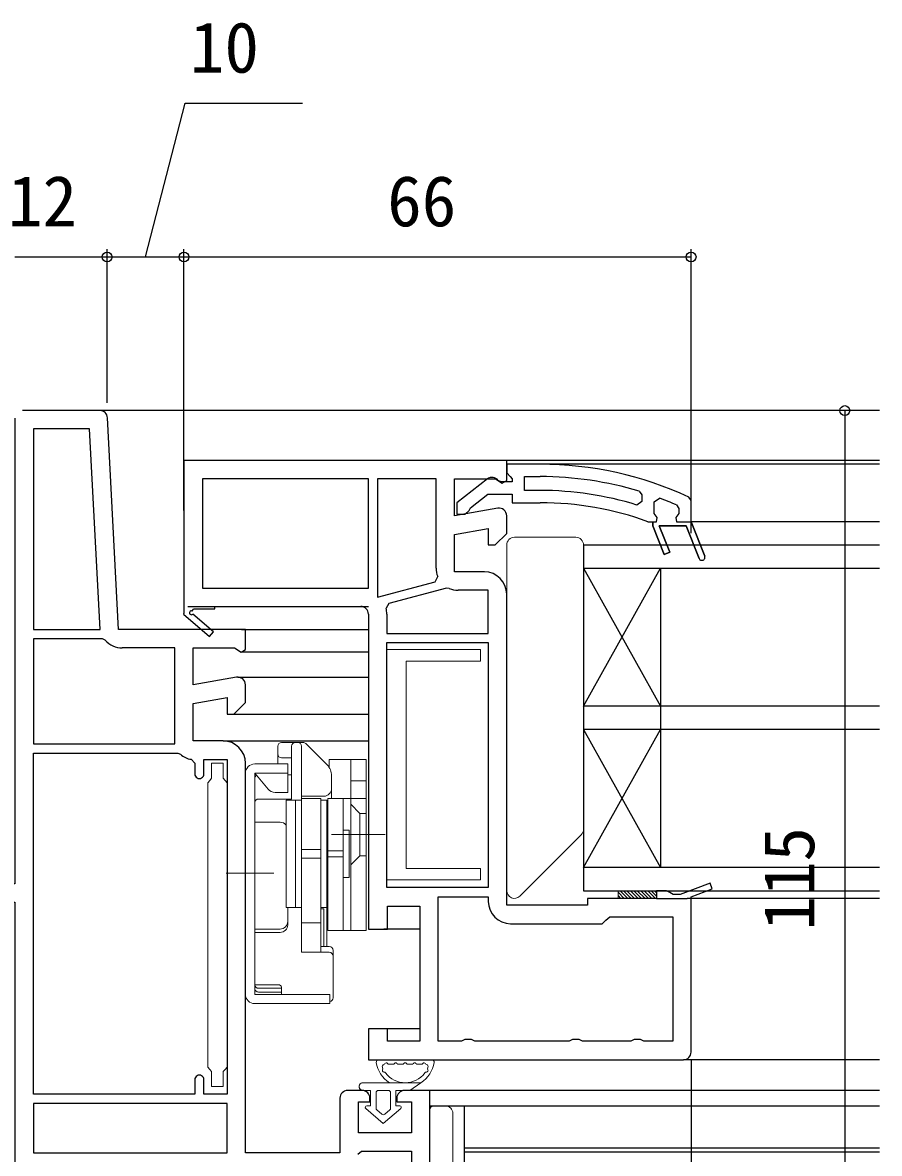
# Model space of a CAD drawing. Units: millimetres, scale not verified. Extents: x -525 to 525, y -783 to 779.
# Drawn here: x 96.2 to 207.7, y -507.6 to -360.4 of the extents above; entities that cross this region are included whole.
import ezdxf
from ezdxf.enums import TextEntityAlignment as Align

# ---------------------------------------------------------------- set-up
doc = ezdxf.new("R2010")
doc.units = ezdxf.units.MM
doc.header["$LTSCALE"] = 4
for name, color, linetype in [('0-3_YKK_11', 7, 'Continuous'), ('0-4_YKK_12', 2, 'Continuous'), ('0-7_YKK_D', 6, 'Continuous')]:
    doc.layers.add(name, color=color, linetype=linetype)
doc.layers.add('0-5_YKK_13', color=4, linetype='Continuous', lineweight=18)
doc.styles.add('ＭＳ ゴシック', font='')
doc.styles.get('ＭＳ ゴシック').set_extended_font_data('MS Gothic')

msp = doc.modelspace()

# ---------------------------------------------------------------- linework, layer by layer
at = {"layer": '0-3_YKK_11'}
for p, q in [((106.292, -410.889), (96.241, -410.889)), ((117.741, -436.388), (121.241, -436.388)), ((143.641, -437.388), (143.641, -439.888)), ((178.741, -474.388), (182.741, -474.388)), ((140.441, -499.389), (138.541, -499.389))]:
    msp.add_line(p, q, dxfattribs=at)
for points in [[(95.241, -411.889), (95.241, -472.489), (67.241, -472.489), (67.241, -475.889), (69.141, -475.889), (69.641, -475.389), (70.141, -474.889), (95.241, -474.889), (95.241, -525.889), (96.741, -525.889), (96.741, -538.389), (95.241, -538.389), (95.241, -540.889), (99.241, -540.889), (99.241, -525.889), (151.241, -525.889), (151.241, -524.089), (149.241, -524.089), (149.241, -499.389), (145.941, -499.389)], [(124.067, -445.604), (118.441, -446.596), (118.441, -441.789), (123.797, -441.789), (124.665, -442.331), (125.241, -442.012), (125.241, -439.389), (108.734, -439.389), (107.29, -411.836)], [(159.241, -417.388), (117.241, -417.388), (117.241, -437.254), (117.163, -437.388), (120.582, -440.293), (121.1, -439.683), (118.38, -437.372)], [(158.067, -423.603), (152.441, -424.596), (152.441, -419.788), (157.797, -419.788), (158.665, -420.33), (159.241, -420.011), (159.241, -417.388)], [(163.608, -417.885), (159.241, -417.885), (159.241, -418.985), (159.678, -419.481), (159.941, -419.778), (159.941, -420.185), (158.541, -420.185), (158.141, -419.985)], [(163.608, -421.285), (161.541, -421.285), (161.541, -419.485), (163.608, -419.485)], [(142.441, -419.788), (142.441, -435.167), (149.925, -433.162), (150.258, -432.489)], [(150.041, -431.388), (150.041, -419.788), (142.441, -419.788)], [(156.724, -419.798), (152.741, -422.91), (152.741, -424.385), (153.842, -424.385), (154.341, -423.909), (154.533, -423.54), (156.779, -421.785), (159.941, -421.785), (159.941, -422.885), (163.608, -422.885)], [(176.486, -421.393), (176.841, -421.872), (176.841, -422.708), (176.193, -423.186)], [(184.269, -430.133), (182.579, -425.885), (179.102, -425.885), (180.476, -429.337), (179.732, -429.633), (178.241, -425.885), (178.241, -425.385), (178.741, -425.385), (178.816, -424.794), (178.441, -424.31), (178.441, -424.285), (178.441, -422.749), (179.115, -422.281)], [(181.34, -423.179), (181.641, -423.638), (181.641, -424.31), (181.266, -424.794), (181.341, -425.385), (183.241, -425.385), (185.012, -429.837), (183.241, -425.385), (183.241, -422.603), (182.951, -422.149)], [(156.341, -431.888), (152.441, -431.888), (152.441, -427.033), (156.841, -426.257), (156.841, -428.388), (157.741, -428.388), (159.241, -426.888), (159.241, -424.588)], [(177.623, -425.355), (177.794, -425.385), (178.241, -425.385), (178.241, -425.885), (179.732, -429.633), (180.476, -429.337), (179.102, -425.885), (182.579, -425.885), (184.269, -430.133)], [(151.75, -434.032), (151.415, -434.005), (143.909, -436.016), (143.551, -436.613)], [(143.641, -439.888), (156.841, -439.888), (156.841, -434.288), (152.941, -434.288)], [(183.241, -494.388), (183.241, -474.199), (185.982, -473.162), (185.699, -472.414), (181.801, -473.888), (180.907, -473.888), (180.474, -473.638), (180.041, -473.388), (178.741, -473.388), (178.741, -474.388), (169.741, -474.388), (169.741, -475.288), (159.241, -475.288), (159.241, -434.788)], [(118.315, -436.994), (118.491, -436.688), (121.241, -436.688), (121.241, -436.388), (140.241, -436.388)], [(141.241, -437.388), (141.241, -478.388), (143.741, -478.388), (143.741, -475.388), (147.941, -475.388), (147.941, -492.988), (143.741, -492.988), (143.741, -491.388), (141.241, -491.388), (141.241, -495.388), (182.241, -495.388)], [(106.998, -440.765), (106.617, -440.589), (97.641, -440.589), (97.641, -454.289)], [(97.641, -454.289), (116.041, -454.289), (116.041, -441.789), (109.209, -441.789)], [(122.341, -453.889), (118.441, -453.889), (118.441, -449.033), (122.841, -448.257), (122.841, -450.389), (123.741, -450.389), (125.241, -448.889), (125.241, -446.589)], [(97.641, -499.889), (97.641, -455.489), (116.441, -455.489), (116.786, -455.627)], [(118.192, -456.276), (118.641, -456.773), (118.641, -458.189)], [(119.841, -458.189), (119.841, -456.289), (122.841, -456.289), (122.841, -499.889), (119.841, -499.889), (119.841, -497.989)], [(137.541, -500.389), (137.541, -507.489), (125.241, -507.489), (125.241, -456.789)], [(150.341, -492.988), (150.341, -474.188), (156.841, -474.188), (156.841, -474.788)], [(159.741, -477.688), (171.646, -477.688), (172.143, -477.238), (172.641, -476.788), (180.841, -476.788), (180.841, -492.988), (177.107, -492.988), (176.674, -492.738), (175.808, -492.738), (175.375, -492.988), (169.107, -492.988), (168.674, -492.738), (167.808, -492.738), (167.375, -492.988), (155.107, -492.988), (154.674, -492.738), (153.808, -492.738), (153.375, -492.988), (150.341, -492.988)], [(118.641, -497.989), (118.641, -499.889), (97.641, -499.889)], [(144.941, -500.389), (144.941, -500.889), (146.841, -500.889), (146.841, -504.889), (139.941, -504.889), (139.941, -500.889), (141.441, -500.889), (141.441, -500.389)], [(139.859, -507.671), (140.345, -507.289), (146.841, -507.289), (146.841, -523.489)]]:
    msp.add_lwpolyline(points, dxfattribs=at)
for points in [[(106.331, -439.389), (104.963, -413.289), (97.641, -413.289), (97.641, -439.389)], [(119.641, -433.988), (141.241, -433.988), (141.241, -419.788), (119.641, -419.788)], [(156.841, -441.088), (156.841, -472.988), (143.641, -472.988), (143.641, -441.088)], [(97.641, -507.489), (122.841, -507.489), (122.841, -501.089), (97.641, -501.089)]]:
    msp.add_lwpolyline(points, close=True, dxfattribs=at)
for centre, radius, start, end in [((106.292, -411.889), 1, 3.00003, 90), ((163.608, -463.885), 46, 65.13402, 89.99999), ((163.608, -463.885), 44.4, 73.13981, 90.00001), ((157.341, -420.585), 1, 36.86989, 128.08672), ((163.608, -463.885), 42.6, 72.81723, 90.00001), ((163.608, -463.884), 44.4, 66.46078, 69.55779), ((158.241, -424.588), 1, 0.00002, 100.00001), ((163.608, -463.885), 41, 70.01112, 90.00001), ((184.641, -429.985), 0.4, 201.69939, 21.69941), ((184.641, -429.985), 0.4, 201.69939, 21.69941), ((152.941, -431.388), 2.9, 180.00001, 202.31385), ((156.341, -434.788), 2.9, 0.00001, 89.99999), ((152.941, -431.388), 2.9, 245.74737, 270.00004), ((118.19, -437.211), 0.25, 60, 319.64299), ((140.241, -437.388), 1, 0.00001, 89.99999), ((140.241, -437.388), 3.4, 0.00002, 13.17387), ((109.209, -438.889), 2.9, 220.32022, 270.00001), ((124.241, -446.589), 1, 360, 99.99998), ((122.341, -456.789), 2.9, 0.00001, 89.99999), ((118.441, -453.889), 2.4, 226.39716, 264.0622), ((119.241, -458.189), 0.6, 179.99999, 0.00001), ((159.741, -474.788), 2.9, 180.00001, 269.99999), ((182.241, -494.388), 1, 270.00001, 359.99999), ((119.241, -497.989), 0.6, 359.99999, 180.00001), ((138.541, -500.389), 1, 90.00001, 179.99999), ((140.441, -500.389), 1, 0.00001, 89.99999), ((145.941, -500.389), 1, 90.00001, 179.99999)]:
    msp.add_arc(centre, radius, start, end, dxfattribs=at)
at = {"layer": '0-4_YKK_12'}
for p, q in [((207.741, -410.889), (106.292, -410.889)), ((207.741, -417.389), (158.77, -417.389)), ((207.741, -417.885), (163.608, -417.885)), ((207.741, -425.385), (183.241, -425.385)), ((169.241, -428.389), (207.741, -428.389)), ((169.241, -428.389), (169.241, -473.384)), ((169.241, -431.389), (207.741, -431.389)), ((169.241, -431.389), (179.241, -449.389)), ((169.241, -449.389), (179.241, -431.389)), ((179.241, -431.389), (179.241, -470.389)), ((124.741, -436.389), (141.241, -436.389)), ((124.741, -439.389), (141.241, -439.389)), ((124.741, -442.289), (141.241, -442.289)), ((124.241, -445.589), (141.241, -445.589)), ((123.534, -450.389), (141.241, -450.389)), ((207.741, -449.389), (169.241, -449.389)), ((169.241, -470.389), (179.241, -452.389)), ((169.241, -452.389), (179.241, -470.389)), ((207.741, -452.389), (169.241, -452.389)), ((122.341, -453.889), (141.241, -453.889)), ((207.741, -470.389), (169.241, -470.389)), ((169.241, -473.384), (207.741, -473.384)), ((207.741, -474.388), (182.741, -474.388)), ((147.928, -478.388), (143.241, -478.388)), ((147.94, -491.388), (143.241, -491.388)), ((207.741, -495.388), (182.241, -495.388)), ((207.741, -499.389), (148.741, -499.389)), ((149.241, -501.389), (207.741, -501.389)), ((153.741, -516.889), (153.741, -501.389)), ((207.741, -506.889), (153.741, -506.889)), ((153.741, -507.389), (207.741, -507.389))]:
    msp.add_line(p, q, dxfattribs=at)
at = {"layer": '0-5_YKK_13'}
for p, q in [((160.241, -427.389), (168.241, -427.389)), ((159.241, -428.389), (159.241, -473.389)), ((169.241, -465.389), (169.241, -428.389)), ((129.441, -456.889), (129.441, -454.589)), ((129.441, -456.889), (129.441, -454.589)), ((132.734, -454.089), (129.941, -454.089)), ((132.734, -454.089), (129.941, -454.089)), ((131.241, -461.455), (131.241, -454.589)), ((131.241, -461.455), (131.241, -454.589)), ((132.541, -461.389), (132.541, -454.589)), ((132.541, -461.389), (132.541, -454.589)), ((135.855, -457.003), (133.087, -454.235)), ((135.855, -457.003), (133.087, -454.235)), ((131.241, -456.089), (129.941, -456.089)), ((131.241, -456.089), (129.941, -456.089)), ((140.941, -456.289), (136.141, -456.289)), ((136.141, -457.364), (136.141, -456.289)), ((140.941, -456.289), (136.141, -456.289)), ((136.141, -457.364), (136.141, -456.289)), ((138.941, -461.389), (138.941, -456.289)), ((138.941, -461.389), (138.941, -456.289)), ((140.941, -478.589), (140.941, -456.289)), ((140.941, -478.589), (140.941, -456.289)), ((125.241, -486.889), (125.241, -458.089)), ((125.241, -486.889), (125.241, -458.089)), ((126.441, -486.889), (126.441, -458.089)), ((130.741, -458.089), (126.441, -458.089)), ((126.441, -458.089), (128.179, -460.16)), ((126.441, -486.889), (126.441, -458.089)), ((130.741, -458.089), (126.441, -458.089)), ((126.441, -458.089), (128.179, -460.16)), ((126.441, -464.467), (126.441, -458.789)), ((126.441, -464.467), (126.441, -458.789)), ((131.241, -458.289), (130.741, -458.289)), ((131.241, -458.289), (130.741, -458.289)), ((136.441, -461.389), (136.441, -458.417)), ((136.441, -461.389), (136.441, -458.417)), ((140.941, -459.089), (138.941, -459.089)), ((140.941, -459.089), (138.941, -459.089)), ((130.741, -460.589), (129.098, -460.589)), ((130.741, -460.589), (129.098, -460.589)), ((131.241, -461.455), (126.941, -461.455)), ((131.241, -461.455), (126.941, -461.455)), ((130.541, -475.589), (130.541, -461.589)), ((131.741, -461.589), (130.541, -461.589)), ((130.541, -475.589), (130.541, -461.589)), ((131.741, -461.589), (130.541, -461.589)), ((131.741, -461.589), (132.541, -461.589)), ((131.741, -461.589), (131.741, -475.589)), ((131.741, -475.589), (131.741, -461.589)), ((131.741, -461.589), (132.541, -461.589)), ((131.741, -461.589), (131.741, -475.589)), ((131.741, -475.589), (131.741, -461.589)), ((135.441, -461.089), (132.541, -461.089)), ((135.441, -461.089), (132.541, -461.089)), ((132.541, -481.41), (132.541, -461.389)), ((132.541, -481.41), (132.541, -461.389)), ((132.541, -461.589), (132.541, -475.589)), ((132.541, -461.589), (132.541, -475.589)), ((135.041, -461.589), (135.841, -461.589)), ((135.041, -461.589), (135.041, -475.589)), ((135.041, -461.589), (135.841, -461.589)), ((135.041, -461.589), (135.041, -475.589)), ((135.841, -461.589), (135.841, -475.589)), ((135.841, -461.589), (135.841, -475.589)), ((140.941, -461.389), (135.941, -461.389)), ((135.941, -478.589), (135.941, -461.389)), ((140.941, -461.389), (135.941, -461.389)), ((135.941, -478.589), (135.941, -461.389)), ((137.941, -478.589), (137.941, -461.389)), ((137.941, -478.589), (137.941, -461.389)), ((138.941, -461.389), (138.941, -478.589)), ((138.941, -461.389), (138.941, -478.589)), ((140.141, -463.339), (138.941, -462.139)), ((140.141, -463.339), (138.941, -462.139)), ((140.941, -463.339), (140.141, -463.339)), ((140.141, -468.839), (140.141, -463.339)), ((140.941, -463.339), (140.141, -463.339)), ((140.141, -468.839), (140.141, -463.339)), ((129.741, -464.467), (126.441, -464.467)), ((129.741, -464.467), (126.441, -464.467)), ((135.941, -465.589), (135.841, -465.589)), ((135.941, -465.589), (135.841, -465.589)), ((143.441, -466.089), (136.441, -466.089)), ((143.441, -466.089), (136.441, -466.089)), ((138.741, -465.489), (137.941, -465.489)), ((137.941, -471.689), (137.941, -465.489)), ((138.741, -465.489), (137.941, -465.489)), ((137.941, -471.689), (137.941, -465.489)), ((138.741, -471.689), (138.741, -465.489)), ((138.741, -471.689), (138.741, -465.489)), ((168.948, -466.096), (160.948, -474.096)), ((132.541, -468.02), (135.041, -468.02)), ((132.541, -468.02), (135.041, -468.02)), ((132.541, -469.158), (135.041, -469.158)), ((132.541, -469.158), (135.041, -469.158)), ((137.941, -468.197), (135.941, -468.197)), ((137.941, -468.197), (135.941, -468.197)), ((137.941, -468.981), (135.941, -468.981)), ((137.941, -468.981), (135.941, -468.981)), ((140.141, -468.839), (138.941, -470.039)), ((140.141, -468.839), (138.941, -470.039)), ((140.941, -468.839), (140.141, -468.839)), ((140.941, -468.839), (140.141, -468.839)), ((128.941, -471.089), (122.741, -471.089)), ((128.941, -471.089), (122.741, -471.089)), ((135.941, -471.589), (135.841, -471.589)), ((135.941, -471.589), (135.841, -471.589)), ((138.741, -471.689), (137.941, -471.689)), ((138.741, -471.689), (137.941, -471.689)), ((173.741, -473.583), (174.546, -474.388)), ((173.995, -473.388), (174.995, -474.388)), ((174.444, -473.388), (175.444, -474.388)), ((174.893, -473.388), (175.893, -474.388)), ((175.342, -473.388), (176.342, -474.388)), ((175.791, -473.388), (176.791, -474.388)), ((176.24, -473.388), (177.24, -474.388)), ((176.689, -473.388), (177.689, -474.388)), ((177.138, -473.388), (178.138, -474.388)), ((177.587, -473.388), (178.587, -474.388)), ((178.036, -473.388), (178.741, -474.093)), ((178.485, -473.388), (178.741, -473.644)), ((173.741, -474.032), (174.097, -474.388)), ((131.741, -475.589), (130.541, -475.589)), ((131.741, -475.589), (130.541, -475.589)), ((130.741, -477.825), (130.741, -475.589)), ((130.741, -477.825), (130.741, -475.589)), ((131.741, -475.589), (132.541, -475.589)), ((131.741, -475.589), (132.541, -475.589)), ((132.541, -481.41), (132.541, -475.589)), ((132.541, -481.41), (132.541, -475.589)), ((135.041, -475.589), (135.841, -475.589)), ((135.041, -475.589), (135.841, -475.589)), ((135.041, -480.656), (135.041, -475.728)), ((135.041, -480.656), (135.041, -475.728)), ((135.841, -475.589), (135.841, -480.656)), ((135.841, -475.589), (135.841, -480.656)), ((135.041, -477.589), (132.541, -477.589)), ((135.041, -477.589), (132.541, -477.589)), ((129.741, -478.375), (126.441, -478.375)), ((129.741, -478.375), (126.441, -478.375)), ((129.741, -478.825), (126.441, -478.825)), ((126.441, -485.63), (126.441, -478.825)), ((129.741, -478.825), (126.441, -478.825)), ((126.441, -485.63), (126.441, -478.825)), ((140.941, -478.589), (135.941, -478.589)), ((140.941, -478.589), (135.941, -478.589)), ((136.141, -480.656), (135.041, -480.656)), ((136.141, -480.656), (135.041, -480.656)), ((136.641, -481.156), (136.641, -487.328)), ((136.641, -481.156), (136.641, -487.328)), ((136.141, -481.41), (132.541, -481.41)), ((136.141, -481.41), (132.541, -481.41)), ((126.441, -486.089), (126.441, -485.63)), ((126.441, -485.63), (129.572, -485.63)), ((126.441, -486.089), (126.441, -485.63)), ((126.441, -485.63), (129.572, -485.63)), ((126.441, -486.889), (136.241, -486.889)), ((126.441, -486.889), (136.241, -486.889)), ((129.941, -486.089), (126.941, -486.089)), ((129.941, -486.089), (126.941, -486.089)), ((129.841, -486.589), (126.941, -486.589)), ((129.841, -486.589), (126.941, -486.589)), ((129.941, -486.889), (129.941, -486)), ((129.941, -486.889), (129.941, -486)), ((136.241, -488.089), (136.241, -486.889)), ((136.241, -488.089), (136.241, -486.889)), ((126.441, -488.089), (136.241, -488.089)), ((126.441, -488.089), (136.241, -488.089)), ((149.496, -495.388), (142.568, -495.388)), ((144.4, -495.988), (143.968, -495.988)), ((145.632, -495.988), (145.2, -495.988)), ((146.864, -495.988), (146.432, -495.988)), ((148.096, -495.988), (147.664, -495.988)), ((140.531, -498.389), (148.082, -498.389)), ((141.532, -499.389), (140.532, -499.389)), ((141.532, -499.389), (140.532, -499.389)), ((141.532, -501.389), (141.532, -499.389)), ((141.532, -501.389), (141.532, -499.389)), ((142.232, -499.689), (142.232, -501.688)), ((142.232, -499.689), (142.232, -501.688)), ((143.832, -499.389), (142.532, -499.389)), ((143.832, -499.389), (142.532, -499.389)), ((144.132, -501.688), (144.132, -499.689)), ((144.132, -501.688), (144.132, -499.689)), ((144.832, -499.389), (144.832, -501.389)), ((146.632, -499.389), (144.832, -499.389)), ((144.832, -501.389), (144.832, -499.389)), ((146.632, -499.389), (144.832, -499.389)), ((143.182, -503.689), (140.903, -501.745)), ((143.182, -503.689), (140.903, -501.745)), ((141.034, -501.389), (141.532, -501.389)), ((141.532, -501.389), (141.034, -501.389)), ((145.461, -501.745), (143.182, -503.689)), ((143.182, -503.689), (145.461, -501.745)), ((144.832, -501.389), (145.33, -501.389)), ((145.33, -501.389), (144.832, -501.389)), ((149.241, -501.902), (149.241, -502.402)), ((151.241, -501.389), (149.736, -501.402)), ((142.338, -501.917), (142.988, -502.471)), ((142.988, -502.471), (142.338, -501.917)), ((143.377, -502.471), (144.027, -501.917)), ((143.377, -502.471), (144.027, -501.917)), ((152.241, -522.889), (152.241, -502.389))]:
    msp.add_line(p, q, dxfattribs=at)
for points in [[(143.641, -441.989), (143.641, -471.989), (155.841, -471.989), (155.841, -470.489), (146.141, -470.489), (146.141, -443.489), (155.841, -443.489), (155.841, -441.989)], [(122.84, -459.33), (122.84, -496.347), (122.59, -496.643), (122.34, -496.939), (122.34, -498.889), (120.84, -498.889), (120.84, -496.939), (120.59, -496.643), (120.34, -496.347), (120.34, -459.33), (120.59, -459.034), (120.84, -458.739), (120.84, -456.789), (122.34, -456.789), (122.34, -458.739), (122.59, -459.034)], [(173.741, -473.388), (173.741, -474.388), (178.741, -474.388), (178.741, -473.388)]]:
    msp.add_lwpolyline(points, close=True, dxfattribs=at)
for points in [[(130.741, -460.589), (130.741, -456.889), (126.441, -456.889)], [(130.741, -460.589), (130.741, -456.889), (126.441, -456.889)], [(132.541, -461.389), (135.041, -461.389), (135.041, -481.41)], [(132.541, -461.389), (135.041, -461.389), (135.041, -481.41)], [(135.441, -480.656), (135.441, -475.728), (135.041, -475.728)], [(135.441, -480.656), (135.441, -475.728), (135.041, -475.728)], [(129.572, -485.63), (129.611, -485.633), (129.664, -485.646), (129.725, -485.671), (129.785, -485.71), (129.839, -485.761), (129.883, -485.821), (129.916, -485.887), (129.935, -485.955), (129.94, -486.02)], [(129.572, -485.63), (129.611, -485.633), (129.664, -485.646), (129.725, -485.671), (129.785, -485.71), (129.839, -485.761), (129.883, -485.821), (129.916, -485.887), (129.935, -485.955), (129.94, -486.02)], [(148.082, -498.389), (146.632, -499.389), (148.082, -498.389)], [(149.241, -502.402), (149.241, -522.876), (149.241, -523.376)]]:
    msp.add_lwpolyline(points, dxfattribs=at)
for centre, radius, start, end in [((160.241, -428.389), 1, 90, 180), ((168.241, -428.389), 1, 0, 90), ((129.941, -454.589), 0.5, 90, 180), ((129.941, -454.589), 0.5, 90, 180), ((131.741, -454.589), 0.5, 90, 180), ((131.741, -454.589), 0.5, 90, 180), ((132.041, -454.589), 0.5, 0, 90), ((132.041, -454.589), 0.5, 0, 90), ((132.734, -454.589), 0.5, 45, 90), ((132.734, -454.589), 0.5, 45, 90), ((129.941, -455.589), 0.5, 180, 270), ((129.941, -455.589), 0.5, 180, 270), ((126.441, -458.089), 1.2, 90, 180), ((126.441, -458.089), 1.2, 90, 180), ((134.441, -458.417), 2, 0, 45), ((134.441, -458.417), 2, 0, 45), ((126.941, -458.789), 0.5, 122.3074, 180), ((126.941, -458.789), 0.5, 122.3074, 180), ((129.098, -459.389), 1.2, 220, 270), ((129.098, -459.389), 1.2, 220, 270), ((135.441, -460.089), 1, 270, 0), ((135.441, -460.089), 1, 270, 0), ((126.941, -461.955), 0.5, 90, 180), ((126.941, -461.955), 0.5, 90, 180), ((129.741, -465.467), 1, 36.8699, 90), ((129.741, -465.467), 1, 36.8699, 90), ((168.241, -465.389), 1, 315, 0), ((160.241, -473.389), 1, 180, 315), ((135.441, -474.789), 1, 293.57818, 300), ((135.441, -474.789), 1, 293.57818, 300), ((129.741, -477.375), 1, 270, 0), ((129.741, -477.375), 1, 270, 0), ((129.741, -477.825), 1, 270, 0), ((129.741, -477.825), 1, 270, 0), ((136.141, -481.156), 0.5, 0, 90), ((136.141, -481.156), 0.5, 0, 90), ((136.141, -481.91), 0.5, 0, 90), ((136.141, -481.91), 0.5, 0, 90), ((126.941, -485.589), 0.5, 184.75484, 270), ((126.941, -485.589), 0.5, 184.75484, 270), ((126.441, -486.889), 1.2, 180, 270), ((126.441, -486.889), 1.2, 180, 270), ((126.941, -486.089), 0.5, 180, 270), ((126.941, -486.089), 0.5, 180, 270), ((129.841, -486.089), 0.5, 270, 281.53696), ((129.841, -486.089), 0.5, 270, 281.53696), ((136.141, -487.328), 0.5, 281.53696, 0), ((136.141, -487.328), 0.5, 281.53696, 0), ((142.568, -495.688), 0.3, 90, 188.20609), ((146.032, -495.189), 3.8, 188.20609, 237.36313), ((143.349, -496.288), 0.3, 110.02209, 202.28177), ((143.143, -495.725), 0.3, 290.02209, 328.16514), ((143.568, -495.988), 0.2, 36.8699, 148.16514), ((143.968, -495.688), 0.3, 216.8699, 270), ((144.4, -495.688), 0.3, 270, 323.1301), ((144.8, -495.988), 0.2, 36.8699, 143.1301), ((145.2, -495.688), 0.3, 216.8699, 270), ((145.632, -495.688), 0.3, 270, 323.1301), ((146.032, -495.988), 0.2, 36.8699, 143.1301), ((146.432, -495.688), 0.3, 216.8699, 270), ((146.864, -495.688), 0.3, 270, 323.1301), ((147.264, -495.988), 0.2, 36.8699, 143.1301), ((147.664, -495.688), 0.3, 216.8699, 270), ((146.032, -495.189), 3.8, 302.63687, 351.79391), ((148.096, -495.688), 0.3, 270, 323.1301), ((148.496, -495.988), 0.2, 31.83486, 143.1301), ((148.921, -495.725), 0.3, 211.83486, 249.97791), ((148.716, -496.288), 0.3, 337.71823, 69.97791), ((149.496, -495.688), 0.3, 351.79391, 90), ((143.261, -496.789), 0.2, 153.36701, 266.63299), ((146.032, -495.189), 3.2, 202.28177, 203.14776), ((142.814, -496.565), 0.3, 333.36701, 23.14776), ((143.232, -497.288), 0.3, 36.85224, 86.63299), ((146.032, -495.189), 3.2, 216.85224, 323.14776), ((148.833, -497.288), 0.3, 93.36701, 143.14776), ((148.804, -496.789), 0.2, 273.36701, 26.63299), ((149.251, -496.565), 0.3, 156.85224, 206.63299), ((146.032, -495.189), 3.2, 336.85224, 337.71823), ((140.531, -498.889), 0.5, 90.11462, 269.88538), ((140.532, -498.889), 0.5, 89.88541, 270), ((140.532, -498.889), 0.5, 269.88533, 269.99998), ((142.532, -499.689), 0.3, 90, 180), ((142.532, -499.689), 0.3, 90, 180), ((143.832, -499.689), 0.3, 0, 90), ((143.832, -499.689), 0.3, 0, 90), ((141.034, -501.591), 0.202, 90, 229.53619), ((141.034, -501.591), 0.202, 90, 229.53619), ((142.532, -501.688), 0.3, 180, 229.53619), ((142.532, -501.688), 0.3, 180, 229.53619), ((143.832, -501.688), 0.3, 310.46381, 0), ((143.832, -501.688), 0.3, 310.46381, 0), ((145.33, -501.591), 0.202, 310.46378, 89.99997), ((145.33, -501.591), 0.202, 310.46381, 90), ((149.741, -501.902), 0.5, 90.5, 180), ((151.241, -502.389), 1, 0, 90), ((143.182, -502.243), 0.3, 229.53619, 310.46381), ((143.182, -502.243), 0.3, 229.53619, 310.46381)]:
    msp.add_arc(centre, radius, start, end, dxfattribs=at)
at = {"layer": '0-7_YKK_D'}
for p, q in [((107.241, -409.889), (107.241, -389.889)), ((107.241, -409.889), (107.241, -389.889)), ((117.241, -423.889), (117.241, -389.889)), ((117.241, -423.889), (117.241, -389.889)), ((183.241, -426.834), (183.241, -389.889)), ((95.241, -390.889), (107.241, -390.889)), ((107.241, -390.889), (117.241, -390.889)), ((117.241, -390.889), (183.241, -390.889)), ((203.241, -410.889), (203.241, -525.889)), ((183.241, -495.389), (183.241, -729.898))]:
    msp.add_line(p, q, dxfattribs=at)
msp.add_lwpolyline([(112.241, -390.889), (117.402, -370.889), (132.652, -370.889)], dxfattribs=at)
for centre in [(107.241, -390.889), (107.241, -390.889), (117.241, -390.889), (117.241, -390.889), (183.241, -390.889), (203.241, -410.889)]:
    msp.add_circle(centre, 0.637, dxfattribs=at)

# ---------------------------------------------------------------- texts
at = {"layer": '0-7_YKK_D', "style": 'ＭＳ ゴシック'}
for s, p in [('10', (118.021, -368.889)), ('12', (94.337, -388.889)), ('66', (143.695, -388.889))]:
    msp.add_text(s, height=6.598, dxfattribs=at).set_placement(p, align=Align.BOTTOM_LEFT)
msp.add_text('115', height=6.598, rotation=90, dxfattribs=at).set_placement((201.241, -478.565), align=Align.BOTTOM_LEFT)

doc.saveas('drawing.dxf')
